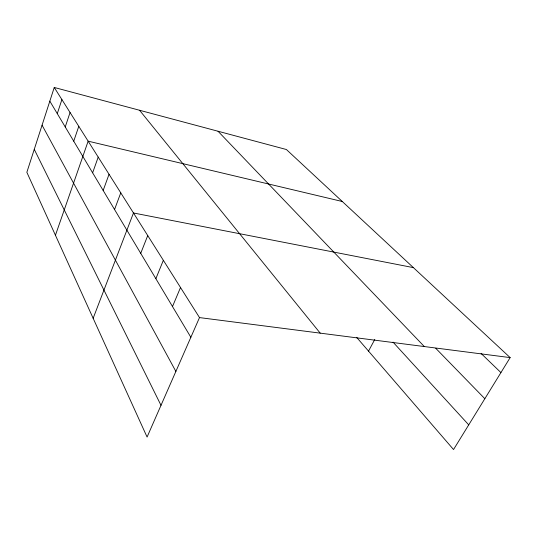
<?xml version="1.0" encoding="UTF-8"?>
<svg xmlns="http://www.w3.org/2000/svg" width="537" height="537" viewBox="0 0 537 537"><rect width="100%" height="100%" fill="white"/><g stroke="black" fill="none" stroke-linecap="round" stroke-linejoin="round"><path stroke-width="0.81" d="M54.25 87.457L26.85 172.303L147.078 437.051L199.502 317.589L54.25 87.457L286.402 149.521L510.15 357.608L453.537 449.543L356.628 337.337M57.278 113.636L61.903 99.573M65.232 126.947L70.065 112.501M73.73 141.184L78.791 126.336M55.439 235.253L88.149 141.164L342.304 201.509M92.626 172.813L98.211 157.099M103.164 190.46L109.051 174.277M114.549 209.524L120.771 192.843M93.149 318.3L133.471 212.974L413.396 267.627M140.721 253.343L147.735 235.568M155.864 278.683L163.349 260.311M172.498 306.533L180.519 287.517M368.523 351.104L374.772 339.485M199.502 317.589L510.15 357.608M481.085 353.447L500.927 372.584M435.755 348.298L484.837 398.716M218.015 131.236L424.324 346.553M393.017 342.123L468.734 424.868M139.553 110.26L320.206 333.141M49.827 101.157L190.857 337.276M42.067 125.175L175.874 371.423M34.261 149.36L160.999 405.321"/></g></svg>
